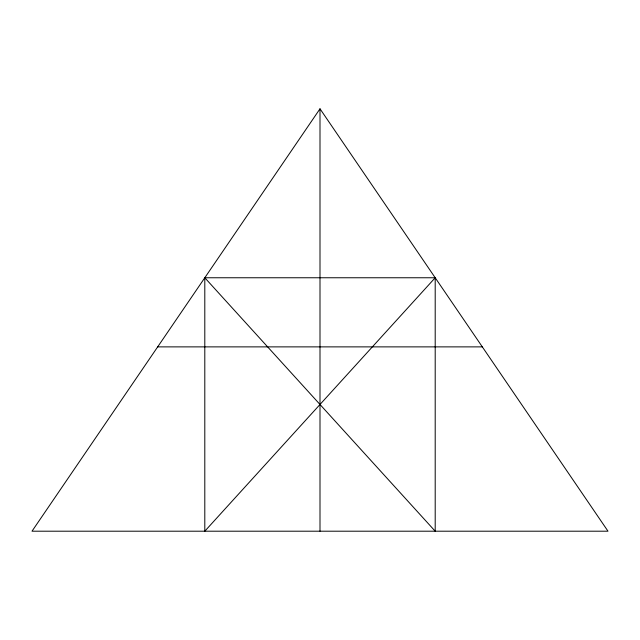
<?xml version="1.0" encoding="UTF-8"?>
<svg xmlns="http://www.w3.org/2000/svg" width="640" height="640" viewBox="0 0 640 640"><rect width="100%" height="100%" fill="white"/><g stroke="black" fill="none" stroke-linecap="round" stroke-linejoin="round"><path stroke-width="0.96" d="M320 108.8L32 531.2L608 531.2L320 108.8L320 531.2M435.2 277.76L204.8 531.2L204.8 277.76L435.2 277.76L435.2 531.2L204.8 277.76M157.672 346.88L482.328 346.88"/></g></svg>
